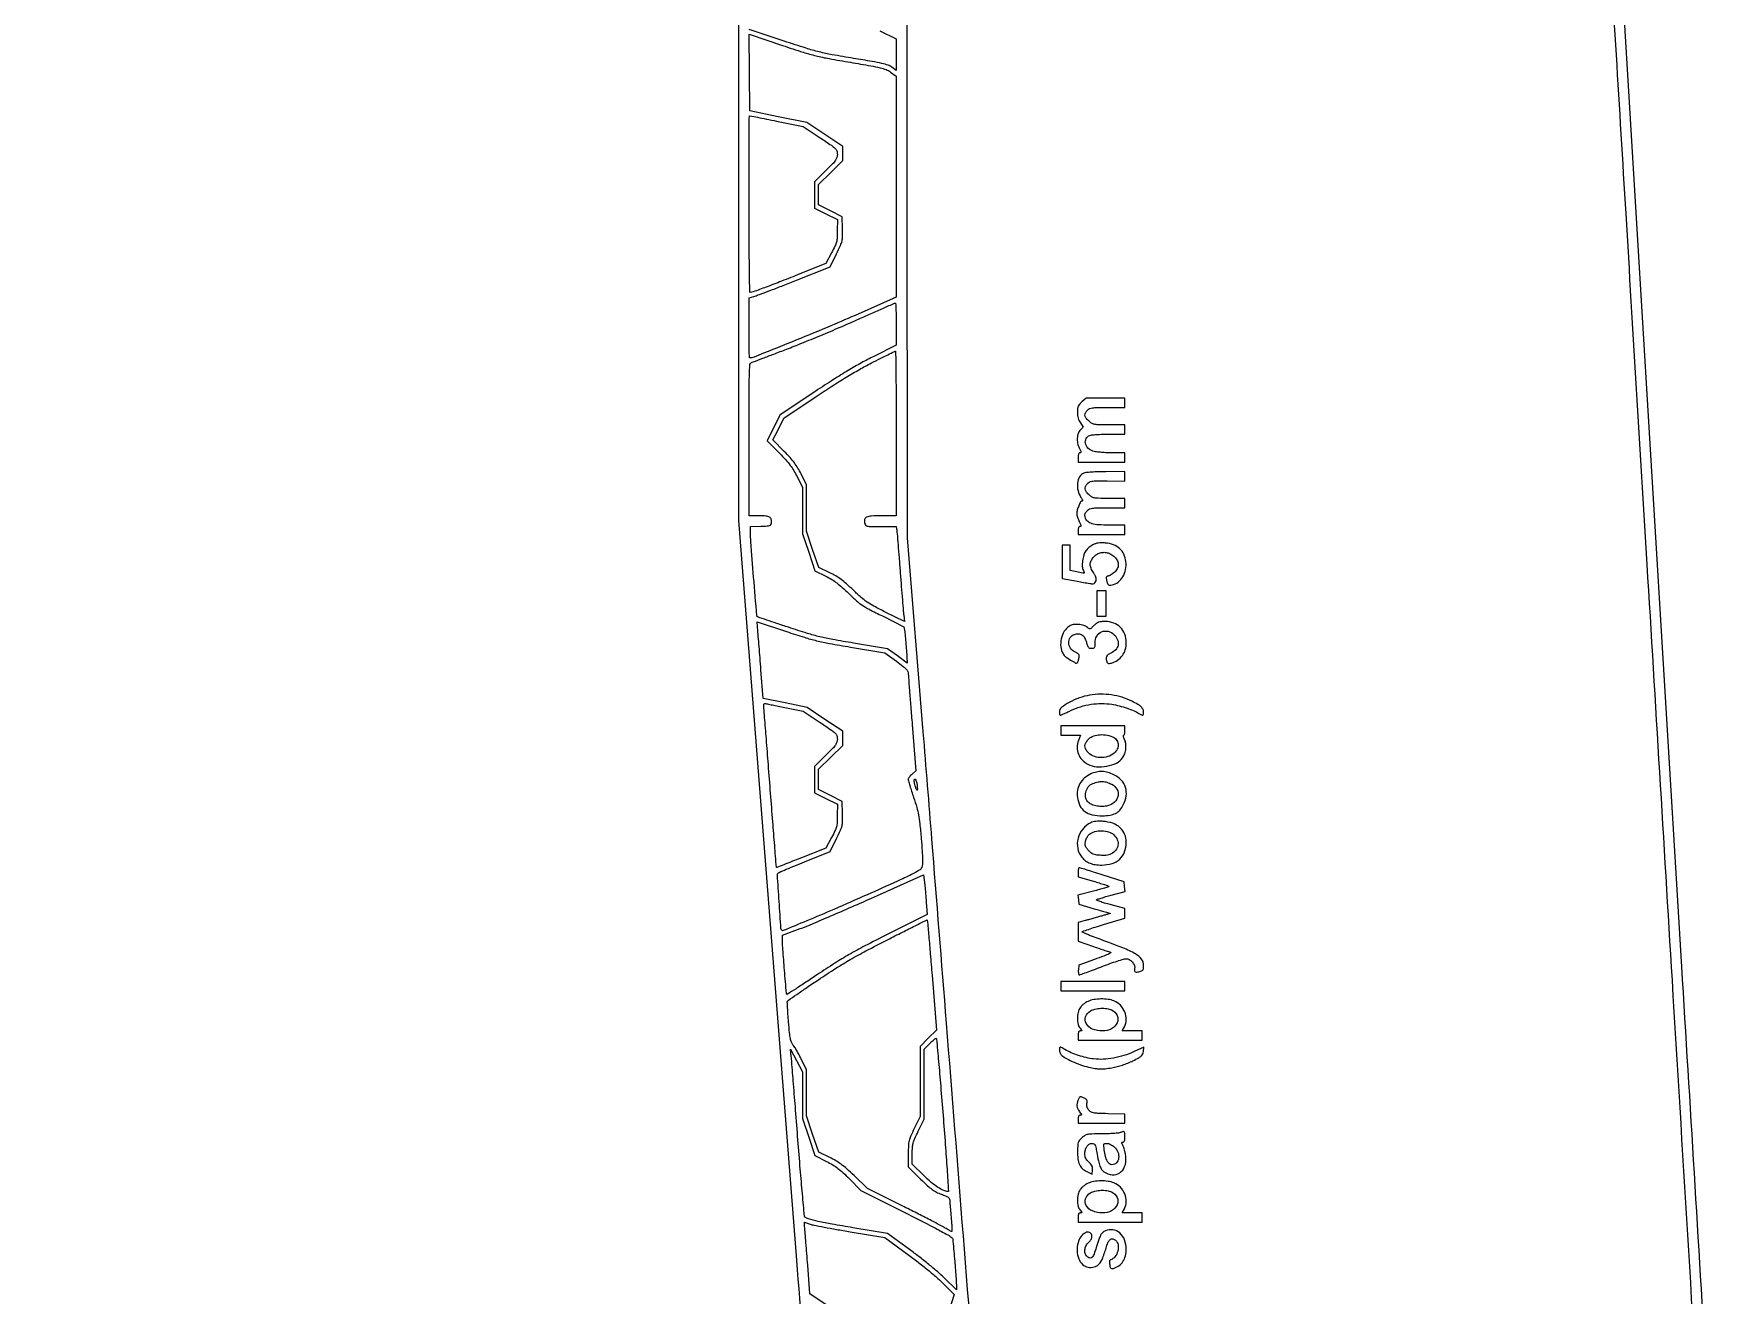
# Model space of a CAD drawing. Extents: x 56 to 1133, y 13 to 780.
# Drawn here: x 55.6 to 161.6, y 84.6 to 164.4 of the extents above; entities that cross this region are included whole.
import ezdxf

# ---------------------------------------------------------------- set-up
doc = ezdxf.new("R2010")
doc.units = 0
doc.header["$MEASUREMENT"] = 0

msp = doc.modelspace()

# ---------------------------------------------------------------- linework, layer by layer
for points in [[(353.926509, 289.492281, 0.000002), (353.135196, 271.808383, 0.000001), (351.87328, 243.604138, 0.000001), (350.438387, 211.532116, 0.000001), (349.017659, 179.775, -0.000003), (345.455025, 100.147273, -0.000039)], [(529.032925, 286.436984, -0.000002), (529.83462, 265.012438, -0.000004), (530.769888, 240.009811, -0.000003), (531.839084, 211.4154, 0.000001), (532.991169, 180.601107, 0.000001), (534.178651, 148.843697, 0.000001), (535.23949, 120.47627, 0.000003), (535.941746, 101.701946, 0.000115)], [(340.916813, 486.835527, -0.000001), (340.895598, 462.377991, -0.192633)], [(155.796555, 260.260169, -0.000003), (159.907504, 327.615368)], [(163.406072, 396.054539, 0.000001), (162.165978, 375.874225, 0.000138)], [(1130.14234, 577.288816, 0.000001), (1112.945079, 577.188951, 0.000111)], [(155.079081, 173.110038, 0.000001), (156.290234, 153.025371, 0.00004), (157.629225, 130.851335, 0.000024), (159.21966, 104.569869, 0.000076), (161.17517, 72.362753, 0.000277), (162.430743, 51.921908, 0.000008), (163.410843, 36.112905, 0.184645)], [(669.186, 575.9568), (669.186, 315.444661), (669.186, 54.932523), (668.36115, 54.830213, -0.000764), (665.751187, 54.510534, -0.000568), (662.867724, 54.165146, -0.000084), (659.95689, 53.820326, -0.028233), (659.73195, 53.806521), (659.5416, 53.8056), (659.5416, 273.9771, -0.000009), (659.54438, 420.999454, -0.000183), (659.562766, 466.606012, -0.000011), (659.584417, 494.02232, -0.413976)], [(344.226992, 72.750501, -0.000001), (343.466744, 55.819613, -0.187275)], [(340.275612, 460.29304, 0.000001), (337.392807, 449.674757, 0.000025)], [(528.70788, 577.073614, 0.000003), (528.686579, 549.005158, 0.000159)], [(308.265541, 303.202231, -0.000001), (310.164009, 315.537643, -0.000018), (312.264289, 329.18101, -0.000011), (314.752336, 345.3372)], [(360.940764, 333.822126, -0.000001), (360.44584, 323.043955, -0.170109)], [(355.392322, 322.604426, -0.000001), (354.965384, 312.885284, -0.000128)], [(260.869416, 166.221373, 0.000003), (255.934596, 146.925226, 0.000002), (249.973054, 123.613399, 0.000002), (243.974285, 100.155274, 0.000003), (238.914954, 80.37, -0.000178), (234.485589, 63.073493, -0.000323), (230.851402, 48.941065, -0.000034), (227.663535, 36.580924, -0.03211), (227.479543, 36.019478, -0.02998), (226.715747, 34.400533, -0.034449), (225.794183, 32.961608, -0.037055), (224.758594, 31.763045, -0.050808), (223.653459, 30.86458, -0.012703), (223.335481, 30.667132, -0.011649), (222.998677, 30.480073, -0.01174), (222.690398, 30.32726, -0.037029), (222.474854, 30.245464, -0.067136), (221.984433, 30.169034, -0.002479), (220.104967, 30.139767, -0.002352), (217.028052, 30.121583, -0.000302), (210.427145, 30.1176), (198.81, 30.1176), (198.81, 216.027253)], [(227.767433, 395.219951, -0.000003), (234.201262, 370.109926, -0.000073)], [(407.3347, 444.924004, -0.000004), (413.387069, 422.577)], [(406.87465, 449.277685, 0.000002), (404.013931, 459.83339, 0.00469)], [(659.189342, 332.340905, -0.000015), (659.196643, 226.03005, -0.00003)], [(341.380839, 461.718469, -0.000002), (350.38024, 461.732641, -0.000245)], [(100.199925, 227.461573, 0.000002), (100.183224, 213.695865, 0.00019)], [(346.046626, 324.065198, -0.000002), (346.783149, 334.808066, -0.000171)], [(387.811867, 323.077935, -0.000002), (387.3112, 333.85371, -0.000177)], [(256.639503, 285.213423, -0.000008), (250.206037, 310.371325, -0.000008), (243.778362, 335.510065, -0.000008), (238.170886, 357.443994, -0.000033)], [(228.352789, 36.404895, 0.000005), (234.791511, 61.503492, 0.000122)], [(198.4716, 216.0261), (198.4716, 30.1176), (189.472166, 30.1176), (180.472732, 30.1176), (172.277216, 33.277511), (164.0817, 36.437422), (164.014955, 36.978761, -0.015446), (163.974196, 37.421583, -0.000004), (162.762091, 57.304054, -0.000077), (161.422203, 79.341278, -0.000047), (159.843611, 105.41107), (155.739012, 173.30204)], [(118.106843, 41.523188, -0.000003), (117.335955, 51.243104, -0.000056)], [(156.240787, 173.717888, 0.000009), (160.453463, 177.365676, 0.000081)], [(106.535492, 52.844195, 0.000007), (107.560695, 40.085582, 0.17815)], [(100.166639, 180.54345), (100.166878, 133.6257), (103.841169, 86.8517, 0.000141), (105.35452, 67.65607, 0.000303)], [(116.481551, 62.032363, -0.000034), (115.473882, 74.7864, 0.000062), (114.397634, 88.398748, 0.000065), (113.331387, 101.841216, 0.000062), (112.405839, 113.472461, 0.000281), (111.861126, 120.2589), (110.869575, 132.5259), (110.826638, 180.0288)], [(109.11285, 164.591992), (110.1492, 164.087329), (110.1492, 163.086159), (110.1492, 162.084989), (109.87425, 162.287966, 0.07895), (109.638656, 162.410127, 0.023971), (109.250051, 162.51887, 0.013227), (108.619358, 162.645709, 0.002399), (107.442, 162.844434, -0.004188), (106.100596, 163.075788, -0.016227), (105.275578, 163.25303, -0.015494), (104.445837, 163.487189, -0.003577), (103.06395, 163.934716), (100.8432, 164.671508)], [(105.72885, 84.02549), (104.6925, 84.7269), (104.552033, 86.5458, 0.000473), (104.495043, 87.274773, 0.000567), (104.43997, 87.960867, 0.000485), (104.39234, 88.538982, 0.003764), (104.367795, 88.80885, -0.005342), (104.352847, 88.979164, -0.008967), (104.344388, 89.122531, -0.003216), (104.34021, 89.243366, -0.422478), (104.349576, 89.253, -0.077956), (104.368092, 89.250095, -0.001354), (104.465249, 89.218555, -0.003394), (104.578261, 89.180677, -0.00225), (104.707476, 89.13574, 0.035582), (104.932362, 89.073973, 0.002391), (105.58702, 88.946617, 0.003429), (106.369944, 88.803746, 0.002561), (107.234963, 88.65658), (109.4301, 88.294679), (110.9529, 87.171869, -0.006864), (111.585358, 86.691996, -0.006201), (112.226436, 86.178649, -0.006222), (112.789312, 85.7045, -0.019596), (113.14994, 85.367408), (113.824181, 84.685757), (113.500956, 83.691128)]]:
    msp.add_lwpolyline(points, format="xyb")
for points in [[(107.249106, 162.594368, -0.002039), (108.549406, 162.374401, -0.016354), (109.14394, 162.251179, -0.036423), (109.505282, 162.135477, -0.058159), (109.78965, 161.980538), (110.1492, 161.726517), (110.1492, 154.736583), (110.1492, 147.746649), (107.542629, 146.590182, -0.005821), (105.788524, 145.83625, -0.002813), (103.52657, 144.909978, -0.000601), (101.156603, 143.958316, -0.095448), (100.87778, 143.9046, -0.408502), (100.863618, 143.918488, -0.000327), (100.853358, 144.461756, -0.002849), (100.845685, 145.074012, -0.001708), (100.8432, 145.801301), (100.8432, 147.698002), (101.28735, 147.840071, 0.012662), (101.565098, 147.936732, 0.001262), (102.223359, 148.186573, 0.001588), (103.0063, 148.488854, 0.001261), (103.850063, 148.820153), (105.968626, 149.658166), (106.372195, 150.482633, 0.007144), (106.626157, 151.020799, 0.048327), (106.721513, 151.299143, 0.055803), (106.755308, 151.574808, 0.0113), (106.749333, 152.0685), (106.7229, 152.8299), (105.982856, 153.2106), (105.242812, 153.5913), (105.242606, 154.227564), (105.2424, 154.863828), (106.0038, 155.6217), (106.7652, 156.379572), (106.7652, 156.823991), (106.7652, 157.268409), (105.631734, 158.027021), (104.498268, 158.785633), (102.691884, 159.155869), (100.8855, 159.526105), (100.863063, 161.945943), (100.840625, 164.365781), (102.954369, 163.659979, 0.003945), (104.265934, 163.233507, 0.015821), (105.077902, 163.004544, 0.015908), (105.900638, 162.827983, 0.00402)], [(102.583479, 158.877716), (104.2695, 158.538232), (105.34815, 157.819858, -0.003078), (106.047172, 157.348076, -0.041506), (106.286416, 157.153493, -0.116107), (106.390511, 156.992454, -0.085875), (106.4268, 156.782724, -0.072779), (106.397055, 156.579456, -0.079419), (106.310472, 156.399806, -0.039376), (106.124926, 156.173302, -0.005742), (105.7077, 155.7486), (104.9886, 155.033236), (104.9886, 154.205901), (104.9886, 153.378567), (105.7077, 153.02193), (106.4268, 152.665293), (106.423898, 151.943896, -0.012357), (106.411091, 151.498342, -0.049855), (106.369661, 151.229814, -0.048058), (106.275226, 150.970098, -0.01094), (106.064348, 150.551506), (105.7077, 149.880513), (104.058, 149.215094, -0.002578), (102.896659, 148.753607, -0.004366), (101.918752, 148.380654, -0.002102), (101.104762, 148.082216, -0.087022), (100.921059, 148.05, -0.409834), (100.88639, 148.084154, -0.000258), (100.864645, 149.587902, -0.00236), (100.848324, 151.357531, -0.001126), (100.8432, 153.6336, -0.000455), (100.845149, 155.774636, -0.000759), (100.851169, 157.577018, -0.000023), (100.85916, 159.206086, -0.412764), (100.870329, 159.2172, -0.0489), (100.892004, 159.215075, -0.000046), (101.384757, 159.117477, -0.000475), (101.935114, 159.007872, -0.000292)], [(110.1492, 146.039561), (110.1492, 144.705921), (108.73215, 144.003188, 0.011064), (107.94991, 143.593457, 0.008699), (107.120429, 143.116293, 0.007371), (106.181175, 142.535035, 0.004173), (105.059857, 141.804778), (102.804614, 140.3091), (102.397768, 139.483105), (101.990922, 138.65711), (102.762942, 137.875705, -0.010173), (103.164132, 137.452765, -0.022713), (103.447369, 137.11185, -0.026494), (103.670806, 136.78162, -0.020112), (103.881081, 136.398228), (104.2272, 135.702156), (104.2272, 134.241028), (104.2272, 132.7799), (104.61595, 131.613447), (105.004699, 130.446994), (105.6946, 130.103978, -0.0203), (106.07074, 129.897515, -0.025659), (106.399538, 129.675506, -0.022316), (106.737315, 129.396824, -0.010738), (107.1459, 129.011637, 0.012066), (107.63181, 128.555984, 0.03481), (107.996455, 128.273243, 0.027425), (108.441264, 128.009552, 0.005331), (109.273602, 127.587148), (110.639903, 126.911983), (110.687767, 126.588742, -0.011641), (110.709787, 126.41168, -0.002751), (110.738023, 126.115169, -0.002831), (110.766683, 125.773881, -0.002786), (110.791638, 125.430492), (110.847644, 124.595484), (110.223472, 125.058307), (109.5993, 125.52113), (107.442, 125.874157, -0.004048), (106.135299, 126.098867, -0.015), (105.317173, 126.271873, -0.015636), (104.527634, 126.490096, -0.004682), (103.3389, 126.871266, -0.000695), (102.590697, 127.120084, -0.001128), (101.955652, 127.333846, -0.000136), (101.390029, 127.525834, -0.094938), (101.362371, 127.541553, -0.198424), (101.330632, 127.603586, -0.000084), (101.132504, 130.044385, -0.000715), (100.955265, 132.271984, -0.018105), (100.929778, 132.881891), (100.9278, 133.237883), (101.58345, 133.262591, 0.005986), (101.983509, 133.282466, 0.062456), (102.144787, 133.312875, 0.169173), (102.225158, 133.373503, 0.112602), (102.266744, 133.482307, 0.109712), (102.250048, 133.696683, 0.195393), (102.140162, 133.831959, 0.104759), (101.904945, 133.903155, 0.021293), (101.467341, 133.9218), (100.8432, 133.9218), (100.8432, 138.734949, -0.000579), (100.846635, 141.700768, -0.007016), (100.865257, 142.839712, -0.010135), (100.897663, 143.478937, -0.288738), (100.99125, 143.60646, -0.002547), (101.101571, 143.649301, -0.000044), (101.704666, 143.879914, -0.000112), (102.406981, 144.148217, -0.000074), (103.212, 144.455413, 0.005074), (104.175466, 144.834152, 0.002629), (105.371679, 145.325793, 0.002613), (106.595657, 145.843911, 0.003969), (107.6535, 146.308218, -0.00089), (108.566199, 146.715538, -0.001436), (109.345103, 147.058813, -0.000213), (110.037313, 147.361157, -0.0977), (110.08575, 147.371816, -0.40411), (110.111455, 147.348047, -0.002211), (110.130562, 146.981037, -0.007438), (110.14464, 146.550841, -0.004459)], [(110.1492, 139.1247), (110.1492, 133.9218), (109.228959, 133.9218, 0.011744), (108.573055, 133.906391, 0.090349), (108.27467, 133.837412, 0.233221), (108.153383, 133.694912, 0.123829), (108.153265, 133.457599, 0.11637), (108.217117, 133.334229, 0.165529), (108.32256, 133.271964, 0.048409), (108.535191, 133.248784, 0.002961), (109.174078, 133.245), (110.141533, 133.245), (110.184962, 132.97005, -0.017723), (110.208396, 132.777671, -0.000748), (110.266281, 132.092457, -0.001287), (110.331596, 131.279876, -0.000915), (110.400807, 130.3686, 0.000799), (110.470519, 129.447886, 0.001043), (110.53738, 128.606033, 0.000768), (110.59598, 127.900585, 0.009718), (110.623621, 127.635372), (110.674019, 127.228644), (109.45986, 127.834464, -0.007061), (108.740445, 128.206205, -0.027244), (108.310723, 128.467038, -0.030835), (107.938462, 128.756945, -0.01093), (107.442, 129.214991, 0.009762), (107.004945, 129.62012, 0.023036), (106.660053, 129.900119, 0.027273), (106.328743, 130.117812, 0.020329), (105.941986, 130.32219), (105.245672, 130.654683), (104.863336, 131.801891), (104.481, 132.9491), (104.481, 134.410228), (104.481, 135.871356), (104.13485, 136.567428, 0.019674), (103.928941, 136.943609, 0.02546), (103.709722, 137.27026, 0.022676), (103.438616, 137.600535, 0.011548), (103.070217, 137.99144), (102.351733, 138.71938), (102.695634, 139.403366), (103.039535, 140.087351), (105.092436, 141.467225, -0.005048), (106.078439, 142.11562, -0.006653), (106.9911, 142.685652, -0.007347), (107.827926, 143.176299, -0.01057), (108.583819, 143.58383, -0.001492), (109.139803, 143.866491, -0.002359), (109.618385, 144.10518, -0.000549), (110.038792, 144.311811, -0.100414), (110.08575, 144.32408, -0.426753), (110.111796, 144.299753, -0.000147), (110.130562, 142.798214, -0.001908), (110.144641, 141.119514, -0.001143)], [(121.888785, 141.11974, 0.029217), (121.739501, 140.969788, 0.081665), (121.660717, 140.84462, 0.07644), (121.623367, 140.696011, 0.023415), (121.6125, 140.46409, 0.027335), (121.623474, 140.263515, 0.040414), (121.656751, 140.090574, 0.044082), (121.714389, 139.936976, 0.043156), (121.798396, 139.794696), (121.984291, 139.534091), (121.813161, 139.362961, 0.105071), (121.66682, 139.137649, 0.072612), (121.599746, 138.840053, 0.06821), (121.619023, 138.516444, 0.07135), (121.724945, 138.21525, -0.011474), (121.805179, 138.052357, -0.071545), (121.831871, 137.963523, -0.227365), (121.817827, 137.917816, -0.209375), (121.77258, 137.898, 0.188732), (121.721718, 137.878092, 0.11198), (121.684363, 137.823679, 0.06816), (121.661736, 137.732198, 0.026597), (121.6548, 137.6019), (121.6548, 137.3058), (123.1353, 137.3058), (124.6158, 137.3058), (124.6158, 137.6019), (124.6158, 137.898), (123.74865, 137.902775, -0.010315), (123.395023, 137.912019, -0.010994), (123.049537, 137.935809, -0.010632), (122.753778, 137.969073, -0.049143), (122.586392, 138.008525, -0.119062), (122.27793, 138.2048, -0.143171), (122.118939, 138.508193, -0.174464), (122.163131, 138.80631, -0.180642), (122.386647, 139.002646, -0.067025), (122.520435, 139.033897, -0.007578), (122.831393, 139.058972, -0.009071), (123.204123, 139.076566, -0.007256), (123.606107, 139.0824), (124.6158, 139.0824), (124.6158, 139.3785), (124.6158, 139.6746), (123.594092, 139.6746, -0.003663), (122.925572, 139.679498, -0.044481), (122.670679, 139.705988, -0.099956), (122.503864, 139.774892, -0.048648), (122.325092, 139.921892, -0.039791), (122.153348, 140.123387, -0.128837), (122.090299, 140.285917, -0.157278), (122.120978, 140.438668, -0.068906), (122.247, 140.6052, -0.098214), (122.384584, 140.69724, -0.065405), (122.568317, 140.746742, -0.029226), (122.872891, 140.769358, -0.00392), (123.516, 140.7744), (124.6158, 140.7744), (124.6158, 141.0705), (124.6158, 141.3666), (123.390435, 141.3666), (122.165069, 141.3666)], [(122.010591, 136.624973, 0.174245), (121.749669, 136.393025, 0.096965), (121.620026, 135.98233, 0.085999), (121.648269, 135.505258, 0.097322), (121.837026, 135.087906, -0.025098), (121.895034, 134.997125, -0.054493), (121.927938, 134.921321, -0.10786), (121.93219, 134.871857, -0.376878), (121.910044, 134.8524, 0.268105), (121.815479, 134.797766, 0.0284), (121.696507, 134.561353, 0.034028), (121.600854, 134.29216, 0.068453), (121.5702, 134.069305, 0.055871), (121.581062, 133.972399, 0.020182), (121.617224, 133.838414, 0.019722), (121.669002, 133.693608, 0.022162), (121.73028, 133.558988, -0.011329), (121.808627, 133.39631, -0.073194), (121.833743, 133.308979, -0.232671), (121.81876, 133.264261, -0.200185), (121.77258, 133.245, 0.175381), (121.723372, 133.227192, 0.110913), (121.685765, 133.178275, 0.074017), (121.662275, 133.098605, 0.034754), (121.6548, 132.9912), (121.6548, 132.7374), (123.1353, 132.7374), (124.6158, 132.7374), (124.6158, 133.0335), (124.6158, 133.3296), (123.638699, 133.3296, -0.014371), (122.940768, 133.349664, -0.05684), (122.518276, 133.422639, -0.105115), (122.266239, 133.558388, -0.152555), (122.132008, 133.770362, -0.017577), (122.089624, 133.954208, -0.105896), (122.091532, 134.051641, -0.116188), (122.133267, 134.135473, -0.02304), (122.247, 134.2602, -0.098214), (122.384584, 134.35224, -0.065405), (122.568317, 134.401742, -0.029226), (122.872891, 134.424358, -0.00392), (123.516, 134.4294), (124.6158, 134.4294), (124.6158, 134.7255), (124.6158, 135.0216), (123.594092, 135.0216, -0.003663), (122.925572, 135.026498, -0.044481), (122.670679, 135.052988, -0.099956), (122.503864, 135.121892, -0.048648), (122.325092, 135.268892, -0.036107), (122.154593, 135.465971, -0.125948), (122.091079, 135.620285, -0.148707), (122.114665, 135.770861, -0.057572), (122.229048, 135.951039, -0.100753), (122.356276, 136.055897, -0.087926), (122.520646, 136.109108, -0.033641), (122.805, 136.129166, -0.003242), (123.498048, 136.126867), (124.6158, 136.115912), (124.6158, 136.414756), (124.6158, 136.7136), (123.41025, 136.708238, 0.005905), (122.934356, 136.7005, 0.007838), (122.501811, 136.681567, 0.005811), (122.141525, 136.655929, 0.074887)], [(122.591414, 132.087045, 0.030924), (122.468217, 132.011833, 0.021115), (122.337814, 131.912255, 0.021333), (122.219799, 131.805136, 0.039688), (122.135451, 131.707352, 0.089008), (122.009915, 131.450678, 0.039529), (121.935405, 131.079903, 0.039189), (121.920268, 130.710543, 0.113994), (121.986598, 130.465536, -0.027475), (122.047797, 130.334338, -0.463941), (122.028088, 130.297142, -0.104672), (121.950613, 130.296663, -0.002217), (121.574364, 130.37561), (121.1472, 130.467221), (121.1472, 131.26391), (121.1472, 132.0606), (120.8934, 132.0606), (120.6396, 132.0606), (120.6396, 131.012741), (120.6396, 129.964882), (121.599236, 129.786041, 0.001882), (122.398106, 129.64027, 0.050147), (122.613752, 129.623738, 0.221354), (122.719656, 129.676126, 0.107872), (122.788217, 129.814223, 0.076214), (122.798763, 129.926359, 0.060199), (122.777085, 130.046431, 0.048591), (122.721227, 130.180043, 0.025793), (122.628188, 130.333629, -0.022107), (122.547049, 130.465372, -0.022577), (122.478472, 130.602862, -0.02305), (122.430033, 130.727219, -0.081516), (122.4162, 130.811503, -0.100052), (122.460575, 131.031041, -0.063486), (122.591961, 131.257516, -0.062493), (122.779108, 131.447717, -0.087696), (122.988436, 131.560372, -0.062979), (123.250576, 131.611598, -0.077666), (123.498372, 131.589778, -0.075131), (123.73397, 131.492153, -0.054447), (123.96015, 131.319638, -0.085495), (124.140665, 131.077104, -0.124967), (124.198647, 130.818559, -0.125351), (124.126225, 130.564247, -0.086328), (123.932509, 130.33382, -0.020784), (123.824023, 130.249981, -0.023583), (123.713308, 130.179137, -0.023679), (123.614654, 130.128437, -0.107251), (123.551809, 130.1148, 0.166512), (123.47744, 130.089327, 0.190688), (123.439402, 130.02499, 0.086014), (123.441133, 129.905624, 0.018871), (123.48686, 129.704776, 0.049649), (123.526082, 129.600828, 0.169838), (123.576978, 129.551047, 0.133317), (123.656056, 129.537247, 0.02628), (123.799894, 129.558229, 0.115717), (124.181422, 129.732193, 0.093483), (124.481207, 130.069779, 0.085736), (124.655875, 130.521877, 0.077623), (124.677274, 131.022796, 0.080419), (124.54722, 131.487768, 0.100451), (124.282426, 131.848314, 0.096205), (123.887947, 132.08762, 0.068119), (123.380902, 132.199643, 0.017706), (123.124173, 132.211461, 0.038084), (122.926676, 132.1985, 0.045716), (122.757673, 132.158387, 0.040491)], [(107.248632, 125.625275), (109.4301, 125.266416), (110.17035, 124.721101, -0.00643), (110.591429, 124.402474, -0.042008), (110.786305, 124.222885, -0.087274), (110.880304, 124.075626, -0.094764), (110.914887, 123.909343, 0.014778), (110.923683, 123.716759, 0.00039), (110.988612, 122.8638, 0.000819), (111.067318, 121.861882, 0.00056), (111.159847, 120.7242), (111.400519, 117.8055), (111.154797, 117.594, 0.028129), (111.060805, 117.503417, 0.031653), (110.98148, 117.406187, 0.033362), (110.925654, 117.316017, 0.124), (110.909837, 117.251637, 0.068654), (110.922633, 117.162719, 0.003019), (111.011032, 116.862165, 0.005064), (111.12193, 116.506461, 0.00359), (111.253258, 116.109537, -0.010981), (111.44971, 115.484977, -0.025452), (111.562591, 115.006953, -0.019861), (111.64124, 114.453988, -0.004522), (111.728673, 113.511691, -0.003287), (111.790721, 112.706474, -0.012855), (111.812975, 112.208129, -0.019112), (111.806592, 111.877467, -0.083991), (111.763179, 111.687882, -0.162367), (111.606126, 111.506863, -0.017701), (111.115002, 111.239294, -0.010204), (110.241054, 110.824603, -0.001246), (108.305614, 109.959951, -0.002053), (106.207071, 109.038994, -0.003779), (104.490836, 108.309565, -0.000651), (103.008168, 107.694856, -0.309712), (102.911528, 107.715349, -0.175146), (102.857855, 107.837379, -0.00056), (102.745135, 109.530444, -0.000471), (102.635271, 111.233661, -0.220306), (102.674615, 111.335036, -0.090835), (102.736861, 111.376329, -0.00103), (103.198972, 111.573067, -0.003134), (103.735494, 111.796223, -0.002034), (104.358435, 112.047804), (105.97017, 112.691106), (106.372968, 113.514003, 0.007171), (106.626346, 114.051013, 0.048358), (106.721572, 114.329136, 0.055754), (106.755318, 114.604727, 0.011288), (106.749333, 115.0983), (106.7229, 115.8597), (105.982856, 116.2404), (105.242812, 116.6211), (105.242606, 117.257364), (105.2424, 117.893628), (106.0038, 118.6515), (106.7652, 119.409372), (106.7652, 119.853791), (106.7652, 120.298209), (105.638524, 121.052277), (104.511849, 121.806344), (103.121875, 122.090122), (101.731902, 122.3739), (101.592016, 124.1928, 0.000342), (101.534522, 124.933753, 0.000369), (101.477445, 125.656, 0.000348), (101.427587, 126.275582, 0.001779), (101.398422, 126.619708), (101.344712, 127.227715), (103.205939, 126.605925, 0.005084), (104.343873, 126.238587, 0.016028), (105.116582, 126.024708, 0.014849), (105.931566, 125.852464, 0.003886)], [(122.653193, 126.980809, -0.011725), (122.491887, 126.826895, -0.116197), (122.410606, 126.781734, -0.205822), (122.338717, 126.791146, -0.049892), (122.240134, 126.863914, 0.112937), (122.01452, 126.990303, 0.052921), (121.683431, 127.050544, 0.052889), (121.346459, 127.039944, 0.111184), (121.102518, 126.948519, 0.109983), (120.781584, 126.618651, 0.081985), (120.588438, 126.147403, 0.081795), (120.556738, 125.637985, 0.108545), (120.701202, 125.198106, 0.094611), (120.862194, 125.01537, 0.026734), (121.175321, 124.798169, 0.01982), (121.499882, 124.615186, 0.325608), (121.616034, 124.633434, 0.111901), (121.633045, 124.660415, 0.011318), (121.656848, 124.732968, 0.013727), (121.68117, 124.821914, 0.01052), (121.703012, 124.92031, 0.042176), (121.719353, 125.064189, 0.150196), (121.694956, 125.152559, 0.118371), (121.621023, 125.223908, 0.021753), (121.452314, 125.313564, -0.135069), (121.176177, 125.55259, -0.140925), (121.066846, 125.895322, -0.153278), (121.159368, 126.222737, -0.164725), (121.420249, 126.427175, -0.095055), (121.675857, 126.465449, -0.135728), (121.893093, 126.395691, -0.119182), (122.06286, 126.214562, -0.063697), (122.179764, 125.928997, 0.017124), (122.244518, 125.716345, 0.094906), (122.303534, 125.61305, 0.150771), (122.382903, 125.562937, 0.06607), (122.507502, 125.5464, 0.045313), (122.636733, 125.558136, 0.211033), (122.697182, 125.599234, 0.132274), (122.723248, 125.685102, 0.014479), (122.723819, 125.893168, -0.139962), (122.832664, 126.316081, -0.163506), (123.143975, 126.587273, -0.16109), (123.559713, 126.617699, -0.135576), (123.945508, 126.398908, -0.102178), (124.152678, 126.083902, -0.143481), (124.183774, 125.750792, -0.143975), (124.030247, 125.454389, -0.103142), (123.72069, 125.242003, 0.061567), (123.546237, 125.142405, 0.132977), (123.45164, 125.021684, 0.132107), (123.430526, 124.869164, 0.060392), (123.479812, 124.672678, 0.10784), (123.516093, 124.617454, 0.142384), (123.568904, 124.589161, 0.093465), (123.646309, 124.587413, 0.028878), (123.760548, 124.613147, 0.077115), (124.15389, 124.795079, 0.088697), (124.452203, 125.080938, 0.086972), (124.636989, 125.457422, 0.070902), (124.700269, 125.90258, 0.087574), (124.605002, 126.441185, 0.108806), (124.332618, 126.86941, 0.1091), (123.906213, 127.142824, 0.088437), (123.370081, 127.2384, 0.019044), (123.109407, 127.228468, 0.067297), (122.945923, 127.193527, 0.078329), (122.810858, 127.119514, 0.031953)], [(103.212, 121.779257), (104.2695, 121.56718), (105.34815, 120.849232, -0.003078), (106.047235, 120.377687, -0.041524), (106.286444, 120.183227, -0.116174), (106.390519, 120.022245, -0.08586), (106.4268, 119.812524, -0.072779), (106.397055, 119.609256, -0.079419), (106.310472, 119.429606, -0.039376), (106.124926, 119.203102, -0.005742), (105.7077, 118.7784), (104.9886, 118.063036), (104.9886, 117.235701), (104.9886, 116.408367), (105.7077, 116.05173), (106.4268, 115.695093), (106.423898, 114.973696, -0.012305), (106.41113, 114.527894, -0.050051), (106.36976, 114.260077, -0.048374), (106.275378, 114.00148, -0.010991), (106.064348, 113.584601), (105.7077, 112.916902), (104.148272, 112.295829, -0.001282), (103.549431, 112.059105, -0.00213), (103.043278, 111.863004, -0.000186), (102.590266, 111.6899, -0.357826), (102.576424, 111.694528, -0.120947), (102.570577, 111.71216, -0.000011), (102.462076, 113.075311, -0.000361), (102.343298, 114.581758, -0.000218), (102.204596, 116.3673, 0.000142), (102.063387, 118.188695, 0.000201), (101.936555, 119.81021, 0.000114), (101.828566, 121.179722, 0.002876), (101.796813, 121.553845, -0.004614), (101.768024, 121.90764, -0.095373), (101.780549, 122.013106, -0.318989), (101.831823, 122.051669, -0.064981), (101.951469, 122.039362, 0.006594), (102.08145, 122.010419, 0.000604), (102.4055, 121.943145, 0.000781), (102.792184, 121.863984, 0.000611)], [(122.383193, 122.580766, 0.045113), (121.732881, 122.410406, 0.040373), (121.097788, 122.121381, 0.040177), (120.604, 121.792125, 0.229505), (120.4704, 121.516394, 0.023801), (120.47405, 121.43975, 0.037964), (120.485211, 121.375148, 0.044335), (120.501307, 121.328999, 0.294769), (120.520822, 121.3164, 0.101757), (120.556611, 121.32376, 0.001856), (120.735395, 121.401325, 0.004514), (120.943352, 121.494713, 0.00299), (121.180478, 121.605507, -0.036393), (121.81344, 121.851242, -0.036336), (122.475675, 122.002758, -0.036976), (123.141189, 122.055019, -0.041034), (123.783914, 122.00506, -0.022604), (124.257501, 121.906692, -0.018447), (124.754045, 121.760199, -0.018755), (125.199434, 121.591902, -0.048295), (125.501774, 121.428572, 0.025776), (125.656449, 121.335796, 0.194909), (125.739476, 121.327152, 0.280089), (125.786724, 121.378549, 0.049336), (125.8002, 121.514788, 0.114914), (125.760311, 121.686059, 0.092422), (125.646767, 121.837934, 0.055095), (125.432254, 121.995799, 0.014956), (125.060833, 122.196033, 0.042001), (124.439097, 122.444778, 0.038498), (123.766181, 122.595019, 0.038102), (123.071051, 122.641341, 0.039124)], [(120.555, 120.3435), (120.555, 120.0474), (121.182694, 120.0474), (121.810389, 120.0474), (121.679774, 119.714889, 0.090678), (121.594905, 119.281619, 0.097802), (121.672939, 118.858575, 0.09557), (121.908431, 118.489516, 0.08249), (122.27562, 118.211721, 0.102363), (122.813385, 118.057635, 0.064485), (123.468112, 118.092863, 0.065799), (124.07507, 118.289938, 0.124376), (124.468486, 118.616524, 0.075853), (124.604257, 118.877919, 0.056064), (124.674086, 119.196731, 0.056802), (124.670918, 119.517863, 0.085052), (124.590076, 119.785791, -0.022671), (124.545559, 119.886175, -0.043632), (124.520851, 119.970552, -0.067735), (124.517238, 120.028392, -0.393027), (124.537684, 120.0474, 0.288734), (124.567878, 120.066422, 0.04716), (124.592853, 120.134379, 0.039589), (124.610141, 120.230031, 0.024922), (124.6158, 120.3435), (124.6158, 120.6396), (122.5854, 120.6396), (120.555, 120.6396)], [(123.828106, 119.956071, -0.139107), (124.071682, 119.775956, -0.139332), (124.184194, 119.494876, -0.130226), (124.135195, 119.181541, -0.114794), (123.93651, 118.916187, -0.100597), (123.528308, 118.693722, -0.087761), (123.044799, 118.633756, -0.09137), (122.587072, 118.742821, -0.122643), (122.251539, 119.003345, -0.054458), (122.125442, 119.2055, -0.119894), (122.087679, 119.382452, -0.118533), (122.135281, 119.558299, -0.052558), (122.272952, 119.757243, -0.111189), (122.54984, 119.962952, -0.072711), (122.934494, 120.070372, -0.064996), (123.378268, 120.069197, -0.057018)], [(122.4585, 117.60409, 0.07469), (122.062789, 117.345069, 0.080769), (121.772886, 116.987248, 0.08291), (121.616508, 116.564494, 0.084626), (121.607557, 116.116976, 0.077215), (121.77175, 115.591721, 0.121067), (122.074381, 115.231008, 0.106971), (122.539981, 115.023841, 0.051423), (123.193301, 114.956471, 0.037983), (123.674361, 114.993068, 0.082959), (124.024603, 115.108125, 0.094316), (124.290385, 115.319131, 0.060719), (124.51005, 115.646911, 0.079667), (124.693645, 116.219804, 0.113689), (124.653632, 116.750356, 0.116315), (124.387372, 117.201402, 0.08612), (123.919177, 117.545734, 0.04531), (123.538788, 117.694037, 0.060388), (123.172997, 117.753278, 0.062827), (122.815167, 117.722588, 0.054913)], [(111.486829, 116.6634, -0.029135), (111.483277, 116.572631, -0.64128), (111.464385, 116.566096, -0.098167), (111.433273, 116.614889, -0.005248), (111.367974, 116.787617, -0.025116), (111.325167, 116.925649, -0.027748), (111.29808, 117.062782, -0.02869), (111.288332, 117.18115, -0.111151), (111.302625, 117.252917, -0.551001), (111.356305, 117.260788, -0.101929), (111.416186, 117.152725, -0.042059), (111.466584, 116.926059, -0.028902)], [(123.788442, 116.946752, -0.150527), (124.114004, 116.633991, -0.177368), (124.179872, 116.213974, -0.160566), (123.957174, 115.819503, -0.123081), (123.518436, 115.583504, -0.060589), (123.205726, 115.543401, -0.043944), (122.855507, 115.571942, -0.0452), (122.53489, 115.657056, -0.096735), (122.316495, 115.78877, -0.147734), (122.142331, 116.078081, -0.116567), (122.136289, 116.445292, -0.113474), (122.296432, 116.784038, -0.13465), (122.580372, 116.993469, -0.036131), (122.915488, 117.095515, -0.065596), (123.20022, 117.121885, -0.067225), (123.477326, 117.073491, -0.039868)], [(122.4585, 114.518408, 0.113169), (121.947069, 114.119405, 0.107626), (121.649036, 113.530438, 0.111276), (121.628194, 112.88722, 0.128261), (121.891432, 112.334361, 0.059467), (122.129921, 112.11107, 0.06503), (122.407516, 111.958037, 0.058142), (122.741135, 111.870075, 0.035425), (123.148172, 111.8412, 0.073374), (123.799251, 111.937262, 0.114247), (124.289227, 112.218114, 0.119713), (124.591185, 112.674487, 0.085754), (124.698226, 113.2794, 0.099299), (124.597478, 113.792461, 0.111306), (124.308096, 114.203392, 0.100313), (123.842663, 114.479606, 0.067731), (123.235765, 114.602871, 0.017906), (122.995272, 114.609924, 0.025444), (122.781768, 114.597663, 0.029165), (122.600399, 114.567172, 0.053121)], [(123.847076, 113.805704, -0.105386), (124.096716, 113.521594, -0.131808), (124.182832, 113.182652, -0.135703), (124.087077, 112.853448, -0.114808), (123.83098, 112.595311, -0.041649), (123.670658, 112.512354, -0.054026), (123.512018, 112.465652, -0.043583), (123.322195, 112.448283, -0.017106), (123.059274, 112.456193, -0.017008), (122.77421, 112.484304, -0.065595), (122.602801, 112.530511, -0.079454), (122.466346, 112.614715, -0.032542), (122.310601, 112.767719, -0.023921), (122.185068, 112.922518, -0.07038), (122.120319, 113.043032, -0.086879), (122.098837, 113.161648, -0.050853), (122.112682, 113.30576, -0.034251), (122.142737, 113.416127, -0.025037), (122.190388, 113.533919, -0.025478), (122.247107, 113.64144, -0.049841), (122.304574, 113.719277, -0.125759), (122.605362, 113.918513, -0.069826), (123.039706, 114.00448, -0.068422), (123.492067, 113.967913, -0.106046)], [(121.6548, 111.385617), (121.6548, 111.099233), (122.6277, 110.818734, -0.004288), (123.000706, 110.707718, -0.007002), (123.314811, 110.606458, -0.002036), (123.583099, 110.514583, -0.319444), (123.6006, 110.489986, -0.327704), (123.582933, 110.465926, -0.002079), (123.313635, 110.382641, -0.007105), (122.998243, 110.291414, -0.004343), (122.6237, 110.19231), (121.646799, 109.942881), (121.67195, 109.649824), (121.6971, 109.356766), (122.67, 109.081684, 0.00004), (123.04597, 108.975413, 0.000063), (123.369536, 108.884026, 0.000016), (123.652465, 108.804165, 0.002353), (123.6852, 108.795092, -0.74112), (123.685475, 108.785796, -0.003118), (123.541116, 108.738194, -0.006302), (123.359515, 108.682083, -0.003435), (123.1353, 108.61756, 0.000249), (122.876118, 108.544759, 0.000179), (122.58659, 108.463167, 0.000181), (122.311021, 108.385295, 0.00039), (122.09895, 108.325105), (121.6548, 108.198673), (121.6548, 107.61764), (121.6548, 107.036606), (122.633175, 106.689403, 0.002797), (123.014831, 106.556362, 0.004123), (123.351538, 106.444191, 0.001957), (123.638803, 106.352357, 0.076525), (123.704775, 106.3422, -0.64692), (123.723068, 106.301498, -0.103019), (123.625029, 106.228586, -0.019559), (123.287719, 106.087948, -0.004098), (122.686029, 105.869869), (121.6971, 105.520579), (121.670843, 105.21229, 0.02542), (121.666808, 105.09413, 0.041664), (121.676796, 104.99456, 0.0521), (121.697541, 104.924365, 0.303684), (121.727979, 104.904, 0.08574), (121.789308, 104.914594, 0.00101), (122.175779, 105.053108, 0.003023), (122.621854, 105.217055, 0.001966), (123.1353, 105.4116, -0.00489), (123.65766, 105.606037, -0.006699), (124.131727, 105.770092, -0.004516), (124.531142, 105.898358, -0.075568), (124.668259, 105.9192, -0.120502), (124.886733, 105.865771, -0.088993), (125.084539, 105.713134, -0.091753), (125.212269, 105.506229, -0.140656), (125.231206, 105.297777, 0.063769), (125.222361, 105.154183, 0.276811), (125.268965, 105.086923, 0.153391), (125.377371, 105.073814, 0.019445), (125.60985, 105.126522, 0.072886), (125.70575, 105.167902, 0.135743), (125.762905, 105.229488, 0.095291), (125.792042, 105.327756, 0.024565), (125.8002, 105.493713, 0.164271), (125.665972, 105.891243, 0.101582), (125.290649, 106.218479, 0.036535), (124.491319, 106.596305, 0.003881), (122.56425, 107.323318, -0.006537), (122.312911, 107.419668, -0.010456), (122.101197, 107.509192, -0.004565), (121.92592, 107.589597, -0.29069), (121.9086, 107.616871, -0.319451), (121.927786, 107.643836, -0.001224), (122.30622, 107.774106, -0.005404), (122.74322, 107.918087, -0.003295), (123.2622, 108.079125), (124.6158, 108.489383), (124.6158, 108.796352), (124.6158, 109.10332), (123.680921, 109.342801, -0.007298), (123.327096, 109.438961, -0.013154), (123.040558, 109.529569, -0.008276), (122.819646, 109.609989, -0.562866), (122.813771, 109.642316, -0.102442), (122.868607, 109.673792, -0.003164), (123.117629, 109.753717, -0.006086), (123.414203, 109.842888, -0.004161), (123.753073, 109.937249), (124.624646, 110.172148), (124.599073, 110.474868), (124.5735, 110.777589), (123.1776, 111.22366, 0.001163), (122.637959, 111.394724, 0.001824), (122.173107, 111.53903, 0.000463), (121.766353, 111.663265, 0.069517), (121.71825, 111.670865, 0.315011), (121.693602, 111.654274, 0.037298), (121.673438, 111.587542, 0.033847), (121.659384, 111.495303, 0.020888)], [(112.051577, 109.49762), (112.11018, 108.719139), (109.58574, 107.451513, 0.003782), (108.169483, 106.726887, 0.010144), (107.176051, 106.183173, 0.01134), (106.269852, 105.635352, 0.005876), (105.161926, 104.912367, -0.001458), (104.43179, 104.426661, -0.002421), (103.812961, 104.02189, -0.000241), (103.259529, 103.664086, -0.353411), (103.236908, 103.666492, -0.177338), (103.205237, 103.734761, -0.000242), (103.084035, 105.194133, -0.001584), (102.979675, 106.508913, -0.018859), (102.960115, 107.019), (102.959883, 107.3997), (104.079991, 107.81994, 0.009467), (104.712214, 108.07089, 0.0018), (105.852692, 108.553605, 0.00192), (107.180287, 109.127203, 0.001763), (108.5418, 109.727397), (111.8835, 111.214614), (111.938237, 110.745357, -0.004628), (111.963296, 110.511763, -0.001756), (111.99411, 110.185266, -0.001738), (112.025131, 109.830055, -0.002124)], [(112.414345, 104.885544), (112.688028, 101.398488), (112.180014, 100.885918), (111.672, 100.373348), (111.672, 98.153183), (111.672, 95.933019), (111.2913, 95.175, 0.009088), (111.057196, 94.686952, 0.048421), (110.960829, 94.40772, 0.049297), (110.92078, 94.117289, 0.00963), (110.9106, 93.58877), (110.9106, 92.760558), (111.69315, 91.988065, 0.007861), (112.131987, 91.568284, 0.028718), (112.428889, 91.323207, 0.040742), (112.693707, 91.160405, 0.031662), (113.00445, 91.026651, -0.012315), (113.275603, 90.922169, -0.053302), (113.426891, 90.839732, -0.099948), (113.506602, 90.756889, -0.138625), (113.536049, 90.658714, 0.014017), (113.541023, 90.545595, 0.001369), (113.561445, 90.272787, 0.001733), (113.587809, 89.947684, 0.001371), (113.618501, 89.596303, -0.003682), (113.646696, 89.255349, -0.005842), (113.665275, 88.962956, -0.001768), (113.677466, 88.710417, -0.210556), (113.665946, 88.680746, -0.307355), (113.640624, 88.675902, -0.01119), (113.546835, 88.718886, -0.017034), (113.433734, 88.77866, -0.010711), (113.305622, 88.855747, 0.019938), (113.08025, 88.985753, 0.001217), (112.391305, 89.345231, 0.001813), (111.567813, 89.768585, 0.00134), (110.653879, 90.231172), (108.3303, 91.399436), (107.4843, 92.208568, 0.009093), (107.02504, 92.632094, 0.022298), (106.66851, 92.921686, 0.026973), (106.33133, 93.144356, 0.020796), (105.941986, 93.351091), (105.245672, 93.684483), (104.863336, 94.831691), (104.481, 95.9789), (104.481, 97.440028), (104.481, 98.901156), (104.133601, 99.597228, 0.00811), (103.988078, 99.877343, 0.008952), (103.838109, 100.143414, 0.008439), (103.702352, 100.365817, 0.044548), (103.615507, 100.479123, -0.097151), (103.52186, 100.632106, -0.041795), (103.457288, 100.863562, -0.022263), (103.403389, 101.235265, -0.004219), (103.341117, 101.917323, -0.003164), (103.304057, 102.402211, -0.00489), (103.278788, 102.82166, -0.00171), (103.261814, 103.182749, -0.13735), (103.274545, 103.237261, -0.115675), (103.31401, 103.281117, -0.000458), (103.863785, 103.66275, -0.00229), (104.490915, 104.092991, -0.001435), (105.22834, 104.590861, -0.005812), (106.331525, 105.312616, -0.010751), (107.246612, 105.868925, -0.009838), (108.237063, 106.41653, -0.004055), (109.598857, 107.120775, -0.000556), (110.542818, 107.597959, -0.000907), (111.344803, 108.00043, -0.00009), (112.06302, 108.359072, -0.093475), (112.096681, 108.368625, -0.41379), (112.116132, 108.352422, -0.000157), (112.208137, 107.34711, -0.001973), (112.306241, 106.222373, -0.001183)], [(122.285754, 103.22216, 0.035165), (122.142986, 103.144781, 0.026066), (121.996762, 103.040591, 0.026571), (121.868499, 102.927107, 0.052396), (121.782131, 102.822168, 0.09288), (121.657738, 102.526887, 0.052367), (121.615374, 102.139185, 0.053135), (121.653453, 101.76703, 0.132626), (121.776683, 101.525543, -0.008977), (121.867435, 101.421572, -0.150185), (121.885113, 101.379935, -0.39506), (121.867696, 101.356981, -0.042327), (121.794812, 101.3508, 0.134527), (121.729709, 101.332961, 0.149653), (121.685951, 101.284922, 0.086366), (121.661721, 101.197166, 0.024277), (121.6548, 101.0547), (121.6548, 100.7586), (123.6852, 100.7586), (125.7156, 100.7586), (125.7156, 101.0547), (125.7156, 101.3508), (125.078927, 101.3508), (124.442255, 101.3508), (124.58075, 101.618619, 0.117567), (124.692655, 102.069668, 0.098217), (124.600853, 102.555723, 0.096043), (124.327337, 102.978732, 0.106578), (123.924339, 103.250295, 0.061722), (123.551682, 103.348363, 0.037819), (123.09752, 103.374931, 0.037912), (122.646959, 103.332928, 0.064496)], [(123.767243, 102.680779, -0.165438), (124.118665, 102.321576, -0.217295), (124.127097, 101.868489, -0.174552), (123.771531, 101.490588, -0.117881), (123.190386, 101.351116, -0.097003), (122.564706, 101.473096, -0.164282), (122.164506, 101.818191, -0.228421), (122.128157, 102.247784, -0.166136), (122.43962, 102.622108, -0.08303), (122.722074, 102.735533, -0.04303), (123.100137, 102.785026, -0.043065), (123.479916, 102.769099, -0.085319)], [(113.111699, 96.014481, -0.001223), (113.253711, 94.167888, -0.002043), (113.363051, 92.613406, -0.000169), (113.454584, 91.224342, -0.43352), (113.430661, 91.1988, -0.109401), (113.154384, 91.259983, -0.036535), (112.790778, 91.462849, -0.030504), (112.36901, 91.778804, -0.018065), (111.90465, 92.20285), (111.1644, 92.929572), (111.1644, 93.588677, -0.016192), (111.177483, 93.992554, -0.049461), (111.22209, 94.26277, -0.0417), (111.322937, 94.542687, -0.009071), (111.5451, 95.0058), (111.9258, 95.763819), (111.9258, 97.983057), (111.9258, 100.202296), (112.280074, 100.563274, -0.012422), (112.419325, 100.698282, -0.020478), (112.544255, 100.804396, -0.015615), (112.647882, 100.880263, -0.35952), (112.681924, 100.877207, -0.177421), (112.70356, 100.831228, -0.00012), (112.827795, 99.429375, -0.001391), (112.961736, 97.864256, -0.000847)], [(104.222951, 97.2901), (104.2272, 95.8097), (104.615986, 94.643138), (105.004772, 93.476576), (105.736936, 93.105831, -0.017647), (106.139425, 92.883844, -0.027722), (106.466485, 92.662606, -0.024931), (106.790391, 92.389771, -0.011259), (107.1882, 92.002179), (107.9073, 91.269273), (110.2761, 90.083045, -0.001982), (111.600248, 89.413372, -0.004065), (112.631393, 88.876122, -0.003412), (113.41546, 88.45258, -0.042934), (113.6952, 88.266121, -0.205341), (113.725545, 88.209505, -0.000275), (113.835032, 86.945613, -0.002089), (113.927441, 85.816803, -0.015778), (113.952017, 85.282365), (113.9562, 84.99183), (113.17365, 85.752085, 0.015448), (112.776927, 86.114368, 0.006125), (112.210928, 86.588119, 0.006055), (111.586974, 87.085046, 0.007557), (110.9952, 87.530568), (109.5993, 88.548797), (107.41093, 88.909413, -0.003401), (106.090469, 89.136246, -0.010673), (105.208099, 89.313524, -0.011571), (104.601376, 89.463773, -0.116179), (104.373573, 89.587402, -0.19007), (104.34421, 89.645698, -0.000214), (104.217375, 91.04323, -0.001915), (104.081814, 92.611044, -0.001171), (103.933291, 94.461807, 0.000143), (103.786379, 96.340958, 0.000207), (103.65551, 97.999996, 0.000103), (103.543479, 99.409074, 0.003508), (103.514467, 99.7434), (103.470798, 100.2087), (103.84475, 99.4896), (104.218702, 98.7705)], [(120.4704, 100.137212, 0.063209), (120.481255, 100.051688, 0.042642), (120.51389, 99.958762, 0.042674), (120.561766, 99.872821, 0.063764), (120.61845, 99.808312, 0.059698), (120.920998, 99.599873, 0.020511), (121.402301, 99.37152, 0.020653), (121.938336, 99.169339, 0.029056), (122.431909, 99.037358, 0.012758), (122.817575, 98.968104, 0.035762), (123.090985, 98.946, 0.034209), (123.371405, 98.962625, 0.010876), (123.785509, 99.024938, 0.018771), (124.129462, 99.097762, 0.018084), (124.471349, 99.196942, 0.018104), (124.804778, 99.320439, 0.018926), (125.1234, 99.466091, 0.008382), (125.492509, 99.659842, 0.057544), (125.65972, 99.777985, 0.111831), (125.743677, 99.896088, 0.07486), (125.784176, 100.057514), (125.810452, 100.329327), (125.191976, 100.043607, -0.031926), (124.554611, 99.797175, -0.031538), (123.888468, 99.632709, -0.032772), (123.235457, 99.558288, -0.043391), (122.637803, 99.581471, -0.025985), (122.168707, 99.6656, -0.021374), (121.678683, 99.802357, -0.021769), (121.214722, 99.976163, -0.031844), (120.825114, 100.171933, 0.006067), (120.588497, 100.306521, 0.151801), (120.516113, 100.321475, 0.353575), (120.478805, 100.284767, 0.028457)], [(121.66838, 96.989919, 0.044307), (121.592589, 96.774958, 0.088601), (121.579367, 96.59583, 0.091469), (121.628938, 96.426942, 0.049688), (121.74554, 96.243909, -0.010926), (121.83748, 96.12162, -0.109252), (121.862553, 96.063161, -0.356195), (121.845905, 96.032456, -0.097709), (121.78784, 96.021, 0.138258), (121.729062, 96.00443, 0.135427), (121.687037, 95.959502, 0.087976), (121.662361, 95.88175, 0.032965), (121.6548, 95.7672), (121.6548, 95.5134), (123.1353, 95.5134), (124.6158, 95.5134), (124.6158, 95.8026), (124.6158, 96.091801), (123.550636, 96.11985, -0.00377), (122.900913, 96.141863, -0.034896), (122.621485, 96.173056, -0.085026), (122.456714, 96.23331, -0.092892), (122.327135, 96.343671, -0.047575), (122.260747, 96.443906, -0.05844), (122.219851, 96.54836, -0.059852), (122.204843, 96.657338, -0.053725), (122.215102, 96.77096, 0.042563), (122.229135, 96.895366, 0.129307), (122.209892, 96.97757, 0.1256), (122.152258, 97.04107, 0.03911), (122.038722, 97.103939, 0.007886), (121.849366, 97.186634, 0.17543), (121.790379, 97.189507, 0.202802), (121.74719, 97.153215, 0.011063)], [(124.3197, 94.9212, -0.078004), (124.20662, 94.892306, -0.006721), (123.908592, 94.868103, -0.008734), (123.550333, 94.850132, -0.006666), (123.157785, 94.842546, 0.004209), (122.524231, 94.833417, 0.042578), (122.262286, 94.805035, 0.088381), (122.085898, 94.736754, 0.045924), (121.895594, 94.595824, 0.033989), (121.741086, 94.437637, 0.095911), (121.665393, 94.303716, 0.067085), (121.631159, 94.124973, 0.010903), (121.619309, 93.770974, 0.02992), (121.644112, 93.256423, 0.077153), (121.740198, 92.898098, 0.101542), (121.920102, 92.645235, 0.082031), (122.198254, 92.460472), (122.5431, 92.305382), (122.569844, 92.558923, 0.056463), (122.568799, 92.694322, 0.079713), (122.535564, 92.810069, 0.066806), (122.462385, 92.923711, 0.028485), (122.337194, 93.054775, -0.032257), (122.215083, 93.184558, -0.058508), (122.136099, 93.306822, -0.064665), (122.092481, 93.435195, -0.049637), (122.0778, 93.582718, -0.067833), (122.112306, 93.835893, -0.084706), (122.213196, 94.050238, -0.099972), (122.363086, 94.193439, -0.141763), (122.539213, 94.2444, -0.10952), (122.650177, 94.219799, -0.166011), (122.720821, 94.151931, -0.06906), (122.771663, 94.007522, -0.008226), (122.83391, 93.67335, 0.010481), (122.935054, 93.143641, 0.036118), (123.032252, 92.807948, 0.057883), (123.14389, 92.587996, 0.103115), (123.287624, 92.445812, 0.11879), (123.81294, 92.261168, 0.172168), (124.286291, 92.376735, 0.162827), (124.598747, 92.773136, 0.104896), (124.678593, 93.358032, 0.023021), (124.656679, 93.540717, 0.017505), (124.616531, 93.738339, 0.017804), (124.565681, 93.921335, 0.039044), (124.511168, 94.055982, -0.01067), (124.440211, 94.206157, -0.090827), (124.422646, 94.278275, -0.281971), (124.44209, 94.31456, -0.133078), (124.495384, 94.329, 0.194271), (124.549179, 94.350721, 0.115866), (124.587124, 94.409587, 0.064593), (124.609286, 94.512126, 0.020966), (124.6158, 94.6674, 0.015877), (124.608532, 94.896224, 0.202363), (124.570974, 94.971492, 0.258569), (124.496698, 94.986748, 0.025599)], [(123.946125, 94.008878, -0.11752), (124.171352, 93.684987, -0.127146), (124.217564, 93.304022, -0.160552), (124.074454, 93.00822, -0.203179), (123.797424, 92.8908, -0.180854), (123.634253, 92.951816, -0.095687), (123.499216, 93.124264, -0.059772), (123.391206, 93.416409, -0.022912), (123.309732, 93.84255, -0.008432), (123.277178, 94.099064, -0.121289), (123.289184, 94.18947, -0.256948), (123.340559, 94.232249, -0.047872), (123.467182, 94.2444, -0.080807), (123.568349, 94.227942, -0.033638), (123.696703, 94.175215, -0.032176), (123.829374, 94.099013, -0.035896)], [(122.285754, 91.71656, 0.035165), (122.142986, 91.639181, 0.026066), (121.996762, 91.534991, 0.026571), (121.868499, 91.421507, 0.052396), (121.782131, 91.316568, 0.09288), (121.657738, 91.021287, 0.052367), (121.615374, 90.633585, 0.053135), (121.653453, 90.26143, 0.132626), (121.776683, 90.019943, -0.008977), (121.867435, 89.915972, -0.150185), (121.885113, 89.874335, -0.39506), (121.867696, 89.851381, -0.042327), (121.794812, 89.8452, 0.134527), (121.729709, 89.827361, 0.149653), (121.685951, 89.779322, 0.086366), (121.661721, 89.691566, 0.024277), (121.6548, 89.5491), (121.6548, 89.253), (123.6852, 89.253), (125.7156, 89.253), (125.7156, 89.5491), (125.7156, 89.8452), (125.078927, 89.8452), (124.442255, 89.8452), (124.58075, 90.113019, 0.117567), (124.692655, 90.564068, 0.098217), (124.600853, 91.050123, 0.096043), (124.327337, 91.473132, 0.106578), (123.924339, 91.744695, 0.061722), (123.551682, 91.842763, 0.037819), (123.09752, 91.869331, 0.037912), (122.646959, 91.827328, 0.064496)], [(123.767243, 91.175179, -0.165438), (124.118665, 90.815976, -0.217295), (124.127097, 90.362889, -0.174552), (123.771531, 89.984988, -0.117881), (123.190386, 89.845516, -0.097003), (122.564706, 89.967496, -0.164282), (122.164506, 90.312591, -0.228421), (122.128157, 90.742184, -0.166136), (122.43962, 91.116508, -0.08303), (122.722074, 91.229933, -0.04303), (123.100137, 91.279426, -0.043065), (123.479916, 91.263499, -0.085319)], [(123.382427, 88.71188, 0.080786), (123.204458, 88.59577, 0.082504), (123.073962, 88.429992, 0.046625), (122.956111, 88.158134, 0.009497), (122.80246, 87.655869, -0.020178), (122.661705, 87.228598, -0.115411), (122.530092, 87.031343, -0.268515), (122.384224, 86.997505, -0.122784), (122.210743, 87.101743, -0.12676), (122.10076, 87.288074, -0.101535), (122.082387, 87.521136, -0.090033), (122.159163, 87.766474, -0.075777), (122.320707, 87.986122, 0.02865), (122.433663, 88.112822, 0.064274), (122.500067, 88.222986, 0.080213), (122.527812, 88.329856, 0.070819), (122.522344, 88.444914, 0.2727), (122.369789, 88.618385, 0.208002), (122.112769, 88.594374, 0.112567), (121.826686, 88.339643, 0.089256), (121.649503, 87.964329, 0.073669), (121.588221, 87.438225, 0.089427), (121.691319, 86.953307, 0.105063), (121.93678, 86.592375, 0.14571), (122.282688, 86.414559, 0.10864), (122.671956, 86.426624, 0.149165), (122.969924, 86.606682, 0.090372), (123.214698, 87.005177, 0.02345), (123.455109, 87.721791, -0.039323), (123.565825, 88.02009, -0.132549), (123.698305, 88.178155, -0.218088), (123.850088, 88.20581, -0.122185), (124.018648, 88.115382, -0.167198), (124.178656, 87.825185, -0.106484), (124.163242, 87.43614, -0.103113), (123.986941, 87.077842, -0.147628), (123.69956, 86.874887, 0.179125), (123.658424, 86.841877, 0.097308), (123.636148, 86.780097, 0.062164), (123.633583, 86.688151, 0.025284), (123.651933, 86.564084, 0.022658), (123.68852, 86.416309, 0.131347), (123.730094, 86.34838, 0.200413), (123.790311, 86.325383, 0.064635), (123.886566, 86.340904, 0.08057), (124.234597, 86.508919, 0.093268), (124.491607, 86.771725, 0.086921), (124.647631, 87.126, 0.060433), (124.7004, 87.561, 0.090713), (124.594241, 88.141316, 0.123399), (124.291677, 88.576608, 0.143832), (123.858052, 88.776589, 0.141753)]]:
    msp.add_lwpolyline(points, format="xyb", close=True)
for points in [[(122.8392, 128.3805), (122.8392, 127.5768), (123.1353, 127.5768), (123.4314, 127.5768), (123.4314, 128.3805), (123.4314, 129.1842), (123.1353, 129.1842), (122.8392, 129.1842)], [(120.555, 104.1849), (120.555, 103.8888), (122.5854, 103.8888), (124.6158, 103.8888), (124.6158, 104.1849), (124.6158, 104.481), (122.5854, 104.481), (120.555, 104.481)]]:
    msp.add_lwpolyline(points, close=True)

doc.saveas('drawing.dxf')
